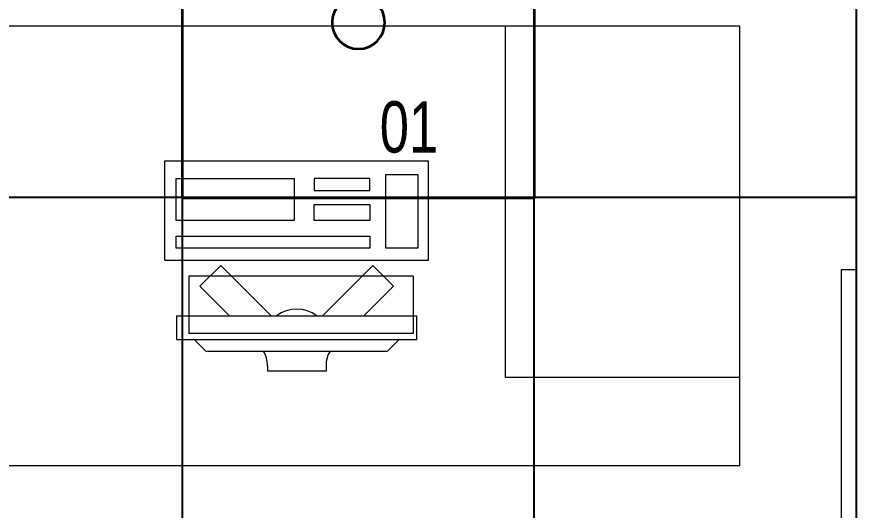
# Model space of a CAD drawing. Header units: inches. Extents: x -12418 to 57169, y -29325 to 19878.
# Drawn here: x 34517 to 35950, y -11934 to -11092 of the extents above; entities that cross this region are included whole.
import ezdxf
from ezdxf.enums import TextEntityAlignment as Align

# ---------------------------------------------------------------- set-up
doc = ezdxf.new("R2010")
doc.units = ezdxf.units.IN
doc.header["$LTSCALE"] = 25
doc.header["$MEASUREMENT"] = 0
doc.linetypes.add('00-Ground Floor$0$HIDDEN', pattern=[9.525, 6.35, -3.175])
doc.layers.get('0').update_dxf_attribs({"color": 8})
for name, color, linetype, lineweight in [('00-Ground Floor$0$72_EGR_EQP_TAG', 142, 'Continuous', 5), ('00-Ground Floor$0$LOADING', 253, 'Continuous', 5), ('00-Ground Floor$0$Walls', 251, 'Continuous', 5), ('E-LITE-CIRC-NUMB', 6, 'Continuous', 25), ('E-LITE-CLNG', 150, 'Continuous', 35), ('E-LITE-CTRL', 6, 'Continuous', 25)]:
    doc.layers.add(name, color=color, linetype=linetype, lineweight=lineweight)
doc.layers.add('00-Ground Floor$0$False Ceiling', color=251, linetype='Continuous')
doc.styles.add('00-Ground Floor$0$X3G_ENTITY_257CFD', font='swisscl.ttf', dxfattribs={"height": 200})
doc.styles.add('DC_Simplex', font='SIMPLEX.shx', dxfattribs={"width": 0.7})

# ---------------------------------------------------------------- blocks, each defined once
blk = doc.blocks.new('00-Ground Floor$0$GF21043-P')
at = {"color": 0}
for p, q in [((0.8, 0.75), (-0.8, 0.75)), ((-0.8, 0.75), (-0.8, 0)), ((-0.8, 0), (0.8, 0))]:
    blk.add_line(p, q, dxfattribs=at)
at = {"color": 0, "linetype": '00-Ground Floor$0$HIDDEN'}
for p, q in [((-0.8, 0.6), (-0.4, 0.6)), ((-0.4, 0.6), (-0.4, 0))]:
    blk.add_line(p, q, dxfattribs=at)
blk = doc.blocks.new('00-Ground Floor$0$ITCWLS1-P')
at = {"layer": '00-Ground Floor$0$LOADING'}
for p, q in [((-0.17, 0.45), (-0.17, 0)), ((-0.17, 0.45), (0, 0.45)), ((0, 0.45), (0, 0)), ((-0.2651, 0.43, 0), (-0.3051, 0.43, 0)), ((-0.3051, 0.43, 0), (-0.3051, 0.02, 0)), ((-0.2651, 0.43, 0), (-0.2651, 0.02, 0)), ((-0.1496, 0.4305), (-0.1291, 0.4305)), ((-0.1291, 0.4305), (-0.1291, 0.4089)), ((-0.197, 0.4094), (-0.295, 0.4094)), ((-0.295, 0.0264), (-0.295, 0.4094)), ((-0.197, 0.0264), (-0.197, 0.4094)), ((-0.3251, 0.38, 0), (-0.3051, 0.4, 0)), ((-0.3251, 0.38, 0), (-0.3251, 0.07, 0)), ((-0.3503, 0.275), (-0.3596, 0.275)), ((-0.3596, 0.175), (-0.3596, 0.275)), ((-0.3503, 0.175), (-0.3596, 0.175)), ((-0.3251, 0.07, 0), (-0.3051, 0.05, 0)), ((-0.3051, 0.02, 0), (-0.2651, 0.02, 0)), ((-0.197, 0.0264), (-0.295, 0.0264)), ((-0.17, 0), (0, 0))]:
    blk.add_line(p, q, dxfattribs=at)
at = {"layer": '00-Ground Floor$0$LOADING', "extrusion": (2.48281e-10, 3.18408e-10, -1)}
for p, q in [((-0.2651, 0.3395), (-0.2144, 0.3902)), ((-0.1791, 0.3548), (-0.2144, 0.3902)), ((-0.2651, 0.2688), (-0.1791, 0.3548))]:
    blk.add_line(p, q, dxfattribs=at)
at = {"layer": '00-Ground Floor$0$LOADING', "extrusion": (2.48281e-10, -3.18408e-10, -1)}
for p, q in [((-0.2651, 0.1812), (-0.1791, 0.0952)), ((-0.2651, 0.1105), (-0.2144, 0.0598)), ((-0.1791, 0.0952), (-0.2144, 0.0598))]:
    blk.add_line(p, q, dxfattribs=at)
at = {"layer": '00-Ground Floor$0$LOADING'}
for points in [[(-0.1291, 0.4089), (-0.1291, 0.1), (-0.1496, 0.1), (-0.1496, 0.4305)], [(-0.1496, 0.1), (-0.1496, 0.1), (-0.1496, 0.1), (-0.1496, 0.1), (-0.1496, 0.1), (-0.1496, 0.1), (-0.1496, 0.1), (-0.1496, 0.1), (-0.1496, 0.1)], [(-0.1496, 0.1), (-0.1496, 0.1), (-0.1496, 0.1), (-0.1496, 0.1), (-0.1496, 0.1), (-0.1496, 0.1), (-0.1496, 0.1), (-0.1496, 0.1), (-0.1496, 0.1), (-0.1496, 0.1), (-0.1496, 0.1), (-0.1496, 0.1), (-0.1496, 0.1), (-0.1496, 0.1), (-0.1496, 0.1), (-0.1496, 0.1), (-0.1496, 0.1), (-0.1496, 0.1)], [(-0.1496, 0.1), (-0.1496, 0.1), (-0.1496, 0.1), (-0.1496, 0.1), (-0.1496, 0.1), (-0.1496, 0.1), (-0.1496, 0.1), (-0.1496, 0.1), (-0.1496, 0.1), (-0.1496, 0.1)], [(-0.1496, 0.1), (-0.1496, 0.1), (-0.1496, 0.1), (-0.1496, 0.1), (-0.1496, 0.1), (-0.1496, 0.1), (-0.1496, 0.1)], [(-0.1496, 0.1), (-0.1496, 0.1), (-0.1496, 0.1), (-0.1496, 0.1), (-0.1496, 0.1), (-0.1496, 0.1), (-0.1496, 0.1), (-0.1496, 0.1), (-0.1496, 0.1), (-0.1496, 0.1)], [(-0.1496, 0.1), (-0.1496, 0.1), (-0.1496, 0.1), (-0.1496, 0.1), (-0.1496, 0.1), (-0.1496, 0.1), (-0.1496, 0.1), (-0.1496, 0.1), (-0.1496, 0.1), (-0.1496, 0.1), (-0.1496, 0.1), (-0.1496, 0.1), (-0.1496, 0.1), (-0.1496, 0.1), (-0.1496, 0.1)], [(-0.1496, 0.1), (-0.1496, 0.1), (-0.1496, 0.1), (-0.1496, 0.1), (-0.1496, 0.1), (-0.1496, 0.1), (-0.1496, 0.1), (-0.1496, 0.1), (-0.1496, 0.1), (-0.1496, 0.1)], [(-0.1496, 0.1), (-0.1496, 0.1), (-0.1496, 0.1), (-0.1496, 0.1), (-0.1496, 0.1), (-0.1496, 0.1), (-0.1496, 0.1), (-0.1496, 0.1), (-0.1496, 0.1), (-0.1496, 0.1)], [(-0.1496, 0.1), (-0.1496, 0.1), (-0.1496, 0.1), (-0.1496, 0.1), (-0.1496, 0.1), (-0.1496, 0.1), (-0.1496, 0.1), (-0.1496, 0.1), (-0.1496, 0.1), (-0.1496, 0.1), (-0.1496, 0.1), (-0.1496, 0.1), (-0.1496, 0.1), (-0.1496, 0.1), (-0.1496, 0.1), (-0.1496, 0.1), (-0.1496, 0.1), (-0.1496, 0.1), (-0.1496, 0.1), (-0.1496, 0.1), (-0.1496, 0.1), (-0.1496, 0.1), (-0.1496, 0.1), (-0.1496, 0.1), (-0.1496, 0.1), (-0.1496, 0.1), (-0.1496, 0.1), (-0.1496, 0.1), (-0.1496, 0.1), (-0.1496, 0.1), (-0.1496, 0.1), (-0.1496, 0.1), (-0.1496, 0.1), (-0.1496, 0.1), (-0.1496, 0.1), (-0.1496, 0.1), (-0.1496, 0.1), (-0.1496, 0.1), (-0.1496, 0.1), (-0.1496, 0.1), (-0.1496, 0.1), (-0.1496, 0.1), (-0.1496, 0.1), (-0.1496, 0.1), (-0.1496, 0.1), (-0.1496, 0.1), (-0.1496, 0.1), (-0.1496, 0.1), (-0.1496, 0.1), (-0.1496, 0.1), (-0.1496, 0.1), (-0.1496, 0.1), (-0.1496, 0.1), (-0.1496, 0.1)], [(-0.1496, 0.1), (-0.1496, 0.1), (-0.1496, 0.1), (-0.1496, 0.1), (-0.1496, 0.1), (-0.1496, 0.1), (-0.1496, 0.1), (-0.1496, 0.1), (-0.1496, 0.1), (-0.1496, 0.1), (-0.1496, 0.1), (-0.1496, 0.1), (-0.1496, 0.1), (-0.1496, 0.1), (-0.1496, 0.1), (-0.1496, 0.1), (-0.1496, 0.1), (-0.1496, 0.1), (-0.1496, 0.1), (-0.1496, 0.1), (-0.1496, 0.1), (-0.1496, 0.1), (-0.1496, 0.1), (-0.1496, 0.1), (-0.1496, 0.1), (-0.1496, 0.1), (-0.1496, 0.1), (-0.1496, 0.1), (-0.1496, 0.1), (-0.1496, 0.1), (-0.1496, 0.1), (-0.1496, 0.1), (-0.1496, 0.1), (-0.1496, 0.1), (-0.1496, 0.1), (-0.1496, 0.1), (-0.1496, 0.1), (-0.1496, 0.1), (-0.1496, 0.1), (-0.1496, 0.1), (-0.1496, 0.1), (-0.1496, 0.1), (-0.1496, 0.1), (-0.1496, 0.1), (-0.1496, 0.1), (-0.1496, 0.1), (-0.1496, 0.1), (-0.1496, 0.1), (-0.1496, 0.1), (-0.1496, 0.1), (-0.1496, 0.1), (-0.1496, 0.1), (-0.1496, 0.1), (-0.1496, 0.1), (-0.1496, 0.1), (-0.1496, 0.1), (-0.1496, 0.1), (-0.1496, 0.1), (-0.1496, 0.1), (-0.1496, 0.1), (-0.1496, 0.1), (-0.1496, 0.1), (-0.1496, 0.1), (-0.1496, 0.1), (-0.1496, 0.1), (-0.1496, 0.1), (-0.1496, 0.1), (-0.1496, 0.1), (-0.1496, 0.1), (-0.1496, 0.1), (-0.1496, 0.1), (-0.1496, 0.1), (-0.1496, 0.1), (-0.1496, 0.1), (-0.1496, 0.1), (-0.1496, 0.1), (-0.1496, 0.1), (-0.1496, 0.1), (-0.1496, 0.1), (-0.1496, 0.1), (-0.1496, 0.1), (-0.1496, 0.1), (-0.1496, 0.1), (-0.1496, 0.1), (-0.1496, 0.1), (-0.1496, 0.1), (-0.1496, 0.1), (-0.1496, 0.1), (-0.1496, 0.1)], [(-0.1496, 0.1), (-0.1496, 0.1), (-0.1496, 0.1), (-0.1496, 0.1), (-0.1496, 0.1), (-0.1496, 0.1), (-0.1496, 0.1), (-0.1496, 0.1), (-0.1496, 0.1), (-0.1496, 0.1), (-0.1496, 0.1), (-0.1496, 0.1)], [(-0.1496, 0.1), (-0.1496, 0.1), (-0.1496, 0.1), (-0.1496, 0.1), (-0.1496, 0.1), (-0.1496, 0.1), (-0.1496, 0.1)], [(-0.1496, 0.1), (-0.1496, 0.1), (-0.1496, 0.1), (-0.1496, 0.1), (-0.1496, 0.1), (-0.1496, 0.1), (-0.1496, 0.1), (-0.1496, 0.1), (-0.1496, 0.1), (-0.1496, 0.1), (-0.1496, 0.1), (-0.1496, 0.1), (-0.1496, 0.1), (-0.1496, 0.1), (-0.1496, 0.1), (-0.1496, 0.1), (-0.1496, 0.1)], [(-0.1496, 0.1), (-0.1496, 0.1), (-0.1496, 0.1), (-0.1496, 0.1), (-0.1496, 0.1), (-0.1496, 0.1), (-0.1496, 0.1), (-0.1496, 0.1), (-0.1496, 0.1), (-0.1496, 0.1), (-0.1496, 0.1), (-0.1496, 0.1), (-0.1496, 0.1), (-0.1496, 0.1), (-0.1496, 0.1), (-0.1496, 0.1), (-0.1496, 0.1), (-0.1496, 0.1), (-0.1496, 0.1), (-0.1496, 0.1), (-0.1496, 0.1), (-0.1496, 0.1), (-0.1496, 0.1), (-0.1496, 0.1), (-0.1496, 0.1), (-0.1496, 0.1), (-0.1496, 0.1), (-0.1496, 0.1), (-0.1496, 0.1), (-0.1496, 0.1), (-0.1496, 0.1), (-0.1496, 0.1), (-0.1496, 0.1), (-0.1496, 0.1), (-0.1496, 0.1), (-0.1496, 0.1), (-0.1496, 0.1), (-0.1496, 0.1), (-0.1496, 0.1), (-0.1496, 0.1), (-0.1496, 0.1), (-0.1496, 0.1), (-0.1496, 0.1), (-0.1496, 0.1), (-0.1496, 0.1), (-0.1496, 0.1), (-0.1496, 0.1), (-0.1496, 0.1), (-0.1496, 0.1), (-0.1496, 0.1), (-0.1496, 0.1), (-0.1496, 0.1), (-0.1496, 0.1), (-0.1496, 0.1), (-0.1496, 0.1), (-0.1496, 0.1), (-0.1496, 0.1), (-0.1496, 0.1), (-0.1496, 0.1), (-0.1496, 0.1), (-0.1496, 0.1), (-0.1496, 0.1), (-0.1496, 0.1), (-0.1496, 0.1), (-0.1496, 0.1), (-0.1496, 0.1), (-0.1496, 0.1), (-0.1496, 0.1), (-0.1496, 0.1), (-0.1496, 0.1), (-0.1496, 0.1), (-0.1496, 0.1), (-0.1496, 0.1), (-0.1496, 0.1), (-0.1496, 0.1), (-0.1496, 0.1), (-0.1496, 0.1), (-0.1496, 0.1), (-0.1496, 0.1), (-0.1496, 0.1), (-0.1496, 0.1), (-0.1496, 0.1), (-0.1496, 0.1), (-0.1496, 0.1), (-0.1496, 0.1), (-0.1496, 0.1), (-0.1496, 0.1), (-0.1496, 0.1), (-0.1496, 0.1), (-0.1496, 0.1), (-0.1496, 0.1), (-0.1496, 0.1), (-0.1496, 0.1), (-0.1496, 0.1), (-0.1496, 0.1), (-0.1496, 0.1), (-0.1496, 0.1), (-0.1496, 0.1), (-0.1496, 0.1), (-0.1496, 0.1), (-0.1496, 0.1), (-0.1496, 0.1), (-0.1496, 0.1), (-0.1496, 0.1), (-0.1496, 0.1), (-0.1496, 0.1), (-0.1496, 0.1), (-0.1496, 0.1), (-0.1496, 0.1), (-0.1496, 0.1), (-0.1496, 0.1)], [(-0.1496, 0.1), (-0.1496, 0.1), (-0.1496, 0.1), (-0.1496, 0.1), (-0.1496, 0.1), (-0.1496, 0.1), (-0.1496, 0.1), (-0.1496, 0.1)]]:
    blk.add_lwpolyline(points, dxfattribs=at)
for points in [[(-0.1019, 0.4305), (-0.0304, 0.4305), (-0.0304, 0.2294), (-0.1019, 0.2294)], [(-0.1019, 0.1954), (-0.0747, 0.1954), (-0.0747, 0.1), (-0.1019, 0.1)], [(-0.0304, 0.1954), (-0.0508, 0.1954), (-0.0508, 0.1), (-0.0304, 0.1)], [(-0.1496, 0.1), (-0.1496, 0.1), (-0.1496, 0.1), (-0.1496, 0.1), (-0.1496, 0.1), (-0.1496, 0.1), (-0.1496, 0.1), (-0.1496, 0.1), (-0.1496, 0.1), (-0.1496, 0.1), (-0.1496, 0.1), (-0.1496, 0.1), (-0.1496, 0.1), (-0.1496, 0.1), (-0.1496, 0.1), (-0.1496, 0.1), (-0.1496, 0.1), (-0.1496, 0.1), (-0.1496, 0.1), (-0.1496, 0.1), (-0.1496, 0.1), (-0.1496, 0.1), (-0.1496, 0.1), (-0.1496, 0.1), (-0.1496, 0.1), (-0.1496, 0.1), (-0.1496, 0.1), (-0.1496, 0.1), (-0.1496, 0.1), (-0.1496, 0.1), (-0.1496, 0.1), (-0.1496, 0.1), (-0.1496, 0.1), (-0.1496, 0.1), (-0.1496, 0.1), (-0.1496, 0.1), (-0.1496, 0.1), (-0.1496, 0.1), (-0.1496, 0.1), (-0.1496, 0.1), (-0.1496, 0.1), (-0.1496, 0.1), (-0.1496, 0.1), (-0.1496, 0.1), (-0.1496, 0.1), (-0.1496, 0.1), (-0.1496, 0.1), (-0.1496, 0.1), (-0.1496, 0.1), (-0.1496, 0.1), (-0.1496, 0.1), (-0.1496, 0.1), (-0.1496, 0.1), (-0.1496, 0.1), (-0.1496, 0.1), (-0.1496, 0.1), (-0.1496, 0.1), (-0.1496, 0.1), (-0.1496, 0.1), (-0.1496, 0.1), (-0.1496, 0.1), (-0.1496, 0.1), (-0.1496, 0.1), (-0.1496, 0.1), (-0.1496, 0.1), (-0.1496, 0.1), (-0.1496, 0.1), (-0.1496, 0.1), (-0.1496, 0.1), (-0.1496, 0.1), (-0.1496, 0.1), (-0.1496, 0.1), (-0.1496, 0.1), (-0.1496, 0.1), (-0.1496, 0.1), (-0.1496, 0.1), (-0.1496, 0.1), (-0.1496, 0.1), (-0.1496, 0.1), (-0.1496, 0.1), (-0.1496, 0.1), (-0.1496, 0.1), (-0.1496, 0.1), (-0.1496, 0.1), (-0.1496, 0.1), (-0.1496, 0.1), (-0.1496, 0.1), (-0.1496, 0.1), (-0.1496, 0.1), (-0.1496, 0.1), (-0.1496, 0.1), (-0.1496, 0.1), (-0.1496, 0.1), (-0.1496, 0.1), (-0.1496, 0.1), (-0.1496, 0.1), (-0.1496, 0.1), (-0.1496, 0.1), (-0.1496, 0.1), (-0.1496, 0.1), (-0.1496, 0.1), (-0.1496, 0.1), (-0.1496, 0.1), (-0.1496, 0.1), (-0.1496, 0.1), (-0.1496, 0.1), (-0.1496, 0.1), (-0.1496, 0.1), (-0.1496, 0.1), (-0.1496, 0.1), (-0.1496, 0.1), (-0.1496, 0.1), (-0.1496, 0.1), (-0.1496, 0.1), (-0.1496, 0.1), (-0.1496, 0.1), (-0.1496, 0.1), (-0.1496, 0.1), (-0.1496, 0.1), (-0.1496, 0.1), (-0.1496, 0.1), (-0.1496, 0.1), (-0.1496, 0.1), (-0.1496, 0.1), (-0.1496, 0.1), (-0.1496, 0.1), (-0.1496, 0.1), (-0.1496, 0.1), (-0.1496, 0.1), (-0.1496, 0.1), (-0.1496, 0.1), (-0.1496, 0.1), (-0.1496, 0.1), (-0.1496, 0.1), (-0.1496, 0.1), (-0.1496, 0.1), (-0.1496, 0.1), (-0.1496, 0.1), (-0.1496, 0.1), (-0.1496, 0.1), (-0.1496, 0.1), (-0.1496, 0.1), (-0.1496, 0.1), (-0.1496, 0.1), (-0.1496, 0.1), (-0.1496, 0.1), (-0.1496, 0.1), (-0.1496, 0.1), (-0.1496, 0.1), (-0.1496, 0.1), (-0.1496, 0.1), (-0.1496, 0.1), (-0.1496, 0.1), (-0.1496, 0.1), (-0.1496, 0.1), (-0.1496, 0.1), (-0.1496, 0.1), (-0.1496, 0.1), (-0.1496, 0.1), (-0.1496, 0.1), (-0.1496, 0.1), (-0.1496, 0.1), (-0.1496, 0.1), (-0.1496, 0.1), (-0.1496, 0.1), (-0.1496, 0.1), (-0.1496, 0.1), (-0.1496, 0.1), (-0.1496, 0.1), (-0.1496, 0.1), (-0.1496, 0.1), (-0.1496, 0.1), (-0.1496, 0.1), (-0.1496, 0.1), (-0.1496, 0.1), (-0.1496, 0.1), (-0.1496, 0.1), (-0.1496, 0.1), (-0.1496, 0.1), (-0.1496, 0.1), (-0.1496, 0.1), (-0.1496, 0.1), (-0.1496, 0.1), (-0.1496, 0.1), (-0.1496, 0.1), (-0.1496, 0.1), (-0.1496, 0.1), (-0.1496, 0.1), (-0.1496, 0.1), (-0.1496, 0.1), (-0.1496, 0.1), (-0.1496, 0.1), (-0.1496, 0.1), (-0.1496, 0.1), (-0.1496, 0.1), (-0.1496, 0.1), (-0.1496, 0.1), (-0.1496, 0.1), (-0.1496, 0.1), (-0.1496, 0.1), (-0.1496, 0.1), (-0.1496, 0.1), (-0.1496, 0.1), (-0.1496, 0.1), (-0.1496, 0.1), (-0.1496, 0.1), (-0.1496, 0.1), (-0.1496, 0.1), (-0.1496, 0.1), (-0.1496, 0.1), (-0.1496, 0.1), (-0.1496, 0.1), (-0.1496, 0.1), (-0.1496, 0.1), (-0.1496, 0.1), (-0.1496, 0.1), (-0.1496, 0.1), (-0.1496, 0.1), (-0.1496, 0.1), (-0.1496, 0.1), (-0.1496, 0.1), (-0.1496, 0.1), (-0.1496, 0.1), (-0.1496, 0.1), (-0.1496, 0.1), (-0.1496, 0.1), (-0.1496, 0.1), (-0.1496, 0.1), (-0.1496, 0.1), (-0.1496, 0.1), (-0.1496, 0.1), (-0.1496, 0.1), (-0.1496, 0.1), (-0.1496, 0.1), (-0.1496, 0.1), (-0.1496, 0.1), (-0.1496, 0.1), (-0.1496, 0.1), (-0.1496, 0.1), (-0.1496, 0.1), (-0.1496, 0.1), (-0.1496, 0.1), (-0.1496, 0.1), (-0.1496, 0.1), (-0.1496, 0.1), (-0.1496, 0.1), (-0.1496, 0.1), (-0.1496, 0.1), (-0.1496, 0.1), (-0.1496, 0.1), (-0.1496, 0.1), (-0.1496, 0.1), (-0.1496, 0.1), (-0.1496, 0.1), (-0.1496, 0.1), (-0.1496, 0.1), (-0.1496, 0.1), (-0.1496, 0.1), (-0.1496, 0.1), (-0.1496, 0.1), (-0.1496, 0.1), (-0.1496, 0.1), (-0.1496, 0.1), (-0.1496, 0.1), (-0.1496, 0.1), (-0.1496, 0.1), (-0.1496, 0.1), (-0.1496, 0.1), (-0.1496, 0.1), (-0.1496, 0.1), (-0.1496, 0.1), (-0.1496, 0.1), (-0.1496, 0.1), (-0.1496, 0.1), (-0.1496, 0.1), (-0.1496, 0.1), (-0.1496, 0.1)], [(-0.1496, 0.1), (-0.1496, 0.1), (-0.1496, 0.1), (-0.1496, 0.1), (-0.1496, 0.1), (-0.1496, 0.1), (-0.1496, 0.1), (-0.1496, 0.1), (-0.1496, 0.1), (-0.1496, 0.1), (-0.1496, 0.1), (-0.1496, 0.1), (-0.1496, 0.1), (-0.1496, 0.1), (-0.1496, 0.1), (-0.1496, 0.1), (-0.1496, 0.1), (-0.1496, 0.1), (-0.1496, 0.1), (-0.1496, 0.1), (-0.1496, 0.1), (-0.1496, 0.1), (-0.1496, 0.1), (-0.1496, 0.1), (-0.1496, 0.1), (-0.1496, 0.1), (-0.1496, 0.1), (-0.1496, 0.1), (-0.1496, 0.1), (-0.1496, 0.1), (-0.1496, 0.1), (-0.1496, 0.1), (-0.1496, 0.1), (-0.1496, 0.1), (-0.1496, 0.1), (-0.1496, 0.1), (-0.1496, 0.1), (-0.1496, 0.1), (-0.1496, 0.1), (-0.1496, 0.1), (-0.1496, 0.1), (-0.1496, 0.1), (-0.1496, 0.1), (-0.1496, 0.1), (-0.1496, 0.1), (-0.1496, 0.1), (-0.1496, 0.1), (-0.1496, 0.1), (-0.1496, 0.1), (-0.1496, 0.1), (-0.1496, 0.1), (-0.1496, 0.1), (-0.1496, 0.1), (-0.1496, 0.1), (-0.1496, 0.1), (-0.1496, 0.1), (-0.1496, 0.1), (-0.1496, 0.1), (-0.1496, 0.1), (-0.1496, 0.1), (-0.1496, 0.1), (-0.1496, 0.1), (-0.1496, 0.1), (-0.1496, 0.1), (-0.1496, 0.1), (-0.1496, 0.1), (-0.1496, 0.1), (-0.1496, 0.1), (-0.1496, 0.1), (-0.1496, 0.1), (-0.1496, 0.1), (-0.1496, 0.1), (-0.1496, 0.1), (-0.1496, 0.1), (-0.1496, 0.1), (-0.1496, 0.1), (-0.1496, 0.1), (-0.1496, 0.1), (-0.1496, 0.1), (-0.1496, 0.1), (-0.1496, 0.1), (-0.1496, 0.1), (-0.1496, 0.1), (-0.1496, 0.1), (-0.1496, 0.1), (-0.1496, 0.1), (-0.1496, 0.1), (-0.1496, 0.1), (-0.1496, 0.1), (-0.1496, 0.1), (-0.1496, 0.1), (-0.1496, 0.1), (-0.1496, 0.1), (-0.1496, 0.1), (-0.1496, 0.1), (-0.1496, 0.1), (-0.1496, 0.1), (-0.1496, 0.1), (-0.1496, 0.1), (-0.1496, 0.1), (-0.1496, 0.1), (-0.1496, 0.1), (-0.1496, 0.1), (-0.1496, 0.1), (-0.1496, 0.1), (-0.1496, 0.1), (-0.1496, 0.1), (-0.1496, 0.1), (-0.1496, 0.1), (-0.1496, 0.1), (-0.1496, 0.1), (-0.1496, 0.1), (-0.1496, 0.1), (-0.1496, 0.1), (-0.1496, 0.1), (-0.1496, 0.1), (-0.1496, 0.1), (-0.1496, 0.1), (-0.1496, 0.1), (-0.1496, 0.1), (-0.1496, 0.1), (-0.1496, 0.1), (-0.1496, 0.1), (-0.1496, 0.1), (-0.1496, 0.1), (-0.1496, 0.1), (-0.1496, 0.1), (-0.1496, 0.1), (-0.1496, 0.1), (-0.1496, 0.1), (-0.1496, 0.1), (-0.1496, 0.1), (-0.1496, 0.1), (-0.1496, 0.1), (-0.1496, 0.1), (-0.1496, 0.1), (-0.1496, 0.1), (-0.1496, 0.1), (-0.1496, 0.1), (-0.1496, 0.1), (-0.1496, 0.1), (-0.1496, 0.1), (-0.1496, 0.1), (-0.1496, 0.1), (-0.1496, 0.1), (-0.1496, 0.1), (-0.1496, 0.1), (-0.1496, 0.1), (-0.1496, 0.1), (-0.1496, 0.1), (-0.1496, 0.1), (-0.1496, 0.1), (-0.1496, 0.1), (-0.1496, 0.1), (-0.1496, 0.1), (-0.1496, 0.1), (-0.1496, 0.1), (-0.1496, 0.1), (-0.1496, 0.1), (-0.1496, 0.1), (-0.1496, 0.1), (-0.1496, 0.1), (-0.1496, 0.1), (-0.1496, 0.1), (-0.1496, 0.1), (-0.1496, 0.1), (-0.1496, 0.1), (-0.1496, 0.1), (-0.1496, 0.1), (-0.1496, 0.1), (-0.1496, 0.1), (-0.1496, 0.1), (-0.1496, 0.1), (-0.1496, 0.1), (-0.1496, 0.1), (-0.1496, 0.1), (-0.1496, 0.1), (-0.1496, 0.1), (-0.1496, 0.1), (-0.1496, 0.1), (-0.1496, 0.1), (-0.1496, 0.1), (-0.1496, 0.1), (-0.1496, 0.1), (-0.1496, 0.1), (-0.1496, 0.1), (-0.1496, 0.1), (-0.1496, 0.1), (-0.1496, 0.1), (-0.1496, 0.1), (-0.1496, 0.1), (-0.1496, 0.1), (-0.1496, 0.1), (-0.1496, 0.1), (-0.1496, 0.1), (-0.1496, 0.1), (-0.1496, 0.1), (-0.1496, 0.1), (-0.1496, 0.1), (-0.1496, 0.1), (-0.1496, 0.1), (-0.1496, 0.1), (-0.1496, 0.1), (-0.1496, 0.1), (-0.1496, 0.1), (-0.1496, 0.1), (-0.1496, 0.1), (-0.1496, 0.1), (-0.1496, 0.1), (-0.1496, 0.1), (-0.1496, 0.1), (-0.1496, 0.1), (-0.1496, 0.1), (-0.1496, 0.1)], [(-0.1496, 0.1), (-0.1496, 0.1), (-0.1496, 0.1), (-0.1496, 0.1), (-0.1496, 0.1), (-0.1496, 0.1), (-0.1496, 0.1), (-0.1496, 0.1), (-0.1496, 0.1), (-0.1496, 0.1), (-0.1496, 0.1), (-0.1496, 0.1), (-0.1496, 0.1), (-0.1496, 0.1), (-0.1496, 0.1), (-0.1496, 0.1), (-0.1496, 0.1), (-0.1496, 0.1), (-0.1496, 0.1), (-0.1496, 0.1), (-0.1496, 0.1), (-0.1496, 0.1), (-0.1496, 0.1), (-0.1496, 0.1), (-0.1496, 0.1), (-0.1496, 0.1), (-0.1496, 0.1), (-0.1496, 0.1), (-0.1496, 0.1), (-0.1496, 0.1), (-0.1496, 0.1), (-0.1496, 0.1), (-0.1496, 0.1), (-0.1496, 0.1), (-0.1496, 0.1), (-0.1496, 0.1), (-0.1496, 0.1), (-0.1496, 0.1), (-0.1496, 0.1), (-0.1496, 0.1), (-0.1496, 0.1), (-0.1496, 0.1), (-0.1496, 0.1), (-0.1496, 0.1), (-0.1496, 0.1), (-0.1496, 0.1), (-0.1496, 0.1), (-0.1496, 0.1), (-0.1496, 0.1), (-0.1496, 0.1), (-0.1496, 0.1), (-0.1496, 0.1), (-0.1496, 0.1), (-0.1496, 0.1), (-0.1496, 0.1), (-0.1496, 0.1), (-0.1496, 0.1), (-0.1496, 0.1), (-0.1496, 0.1), (-0.1496, 0.1), (-0.1496, 0.1), (-0.1496, 0.1), (-0.1496, 0.1), (-0.1496, 0.1), (-0.1496, 0.1), (-0.1496, 0.1), (-0.1496, 0.1), (-0.1496, 0.1), (-0.1496, 0.1), (-0.1496, 0.1), (-0.1496, 0.1), (-0.1496, 0.1), (-0.1496, 0.1), (-0.1496, 0.1), (-0.1496, 0.1), (-0.1496, 0.1), (-0.1496, 0.1), (-0.1496, 0.1), (-0.1496, 0.1), (-0.1496, 0.1), (-0.1496, 0.1), (-0.1496, 0.1), (-0.1496, 0.1), (-0.1496, 0.1), (-0.1496, 0.1), (-0.1496, 0.1), (-0.1496, 0.1), (-0.1496, 0.1), (-0.1496, 0.1), (-0.1496, 0.1), (-0.1496, 0.1), (-0.1496, 0.1), (-0.1496, 0.1), (-0.1496, 0.1), (-0.1496, 0.1), (-0.1496, 0.1), (-0.1496, 0.1), (-0.1496, 0.1), (-0.1496, 0.1), (-0.1496, 0.1), (-0.1496, 0.1), (-0.1496, 0.1), (-0.1496, 0.1), (-0.1496, 0.1), (-0.1496, 0.1), (-0.1496, 0.1), (-0.1496, 0.1), (-0.1496, 0.1), (-0.1496, 0.1), (-0.1496, 0.1), (-0.1496, 0.1), (-0.1496, 0.1), (-0.1496, 0.1), (-0.1496, 0.1), (-0.1496, 0.1), (-0.1496, 0.1), (-0.1496, 0.1), (-0.1496, 0.1), (-0.1496, 0.1), (-0.1496, 0.1), (-0.1496, 0.1), (-0.1496, 0.1), (-0.1496, 0.1), (-0.1496, 0.1), (-0.1496, 0.1), (-0.1496, 0.1), (-0.1496, 0.1), (-0.1496, 0.1), (-0.1496, 0.1), (-0.1496, 0.1), (-0.1496, 0.1), (-0.1496, 0.1), (-0.1496, 0.1), (-0.1496, 0.1), (-0.1496, 0.1), (-0.1496, 0.1), (-0.1496, 0.1), (-0.1496, 0.1), (-0.1496, 0.1), (-0.1496, 0.1), (-0.1496, 0.1), (-0.1496, 0.1), (-0.1496, 0.1), (-0.1496, 0.1), (-0.1496, 0.1), (-0.1496, 0.1), (-0.1496, 0.1), (-0.1496, 0.1), (-0.1496, 0.1), (-0.1496, 0.1), (-0.1496, 0.1), (-0.1496, 0.1), (-0.1496, 0.1), (-0.1496, 0.1), (-0.1496, 0.1), (-0.1496, 0.1), (-0.1496, 0.1), (-0.1496, 0.1), (-0.1496, 0.1), (-0.1496, 0.1), (-0.1496, 0.1), (-0.1496, 0.1), (-0.1496, 0.1), (-0.1496, 0.1), (-0.1496, 0.1), (-0.1496, 0.1), (-0.1496, 0.1), (-0.1496, 0.1), (-0.1496, 0.1), (-0.1496, 0.1), (-0.1496, 0.1), (-0.1496, 0.1), (-0.1496, 0.1), (-0.1496, 0.1), (-0.1496, 0.1), (-0.1496, 0.1), (-0.1496, 0.1), (-0.1496, 0.1), (-0.1496, 0.1), (-0.1496, 0.1), (-0.1496, 0.1), (-0.1496, 0.1), (-0.1496, 0.1), (-0.1496, 0.1), (-0.1496, 0.1), (-0.1496, 0.1), (-0.1496, 0.1), (-0.1496, 0.1), (-0.1496, 0.1), (-0.1496, 0.1), (-0.1496, 0.1), (-0.1496, 0.1), (-0.1496, 0.1), (-0.1496, 0.1), (-0.1496, 0.1), (-0.1496, 0.1), (-0.1496, 0.1), (-0.1496, 0.1), (-0.1496, 0.1), (-0.1496, 0.1), (-0.1496, 0.1), (-0.1496, 0.1), (-0.1496, 0.1), (-0.1496, 0.1), (-0.1496, 0.1), (-0.1496, 0.1), (-0.1496, 0.1), (-0.1496, 0.1), (-0.1496, 0.1), (-0.1496, 0.1), (-0.1496, 0.1), (-0.1496, 0.1), (-0.1496, 0.1), (-0.1496, 0.1), (-0.1496, 0.1), (-0.1496, 0.1), (-0.1496, 0.1), (-0.1496, 0.1), (-0.1496, 0.1)], [(-0.1496, 0.0727), (-0.0236, 0.0727), (-0.0236, 0.0182), (-0.1496, 0.0182)]]:
    blk.add_lwpolyline(points, close=True, dxfattribs=at)
for centre, radius, start, end in [((-0.3503, 0.325), 0.05, 270, 300.3093), ((-0.3089, 0.225), 0.0556, 321.9431, 38.0569), ((-0.3503, 0.125), 0.05, 59.6907, 90)]:
    blk.add_arc(centre, radius, start, end, dxfattribs=at)
blk = doc.blocks.new('00-Ground Floor$0$A$Ce9e1c4c3')
at = {"layer": '00-Ground Floor$0$False Ceiling', "color": 254, "linetype": 'Continuous'}
for p, q in [((-65200, -12867.4), (-65200, -10317.4)), ((-64600, -12867.4), (-64600, -10317.4)), ((-68550.5, -11400), (-64050.5, -11400))]:
    blk.add_line(p, q, dxfattribs=at)
at = {"layer": '00-Ground Floor$0$False Ceiling', "color": 254}
blk.add_line((-64050.5, -10317.4, 0), (-64050.5, -12867.4, 0), dxfattribs=at)
blk = doc.blocks.new('00-Ground Floor')
at = {"layer": '00-Ground Floor$0$LOADING', "elevation": 0}
blk.add_lwpolyline([(35949.5, -12029.5), (35924.5, -12029.5), (35924.5, -11523.5), (35949.5, -11523.5), (35949.5, -12029.5)], dxfattribs=at)
at = {"layer": '00-Ground Floor$0$Walls'}
blk.add_line((35949.5, -13097.4, 0), (35949.5, -10317.4, 0), dxfattribs=at)
at = {"layer": '00-Ground Floor$0$False Ceiling', "color": 254}
blk.add_blockref('00-Ground Floor$0$A$Ce9e1c4c3', (100000, 0), dxfattribs=at)
at = {"layer": '00-Ground Floor$0$LOADING', "extrusion": (2.24019e-05, 2.33771e-18, 1), "xscale": 1000, "yscale": 1000, "zscale": 1000, "rotation": 180}
blk.add_blockref('00-Ground Floor$0$GF21043-P', (34951, -11108, 0.8), dxfattribs=at)
at = {"layer": '00-Ground Floor$0$LOADING', "extrusion": (-1.94016e-16, 8.01373e-06, 1), "xscale": 1000.000000000009, "yscale": 1000.000000000009, "zscale": 1000.000000000009, "rotation": 90.0000000064647}
blk.add_blockref('00-Ground Floor$0$ITCWLS1-P', (35219.7, -11337.5, -0.1), dxfattribs=at)
at = {"layer": '00-Ground Floor$0$72_EGR_EQP_TAG', "insert": (35186.2, -11236.1, 0), "char_height": 87.47, "attachment_point": 2, "style": '00-Ground Floor$0$X3G_ENTITY_257CFD'}
blk.add_mtext('01', dxfattribs=at)
blk = doc.blocks.new('*U13')
blk.add_lwpolyline([(-300, 300), (-300, -300), (300, -300), (300, 300)], close=True)
blk.add_circle((0, 0), 45)
at = {"layer": 'E-LITE-CIRC-NUMB', "style": 'DC_Simplex', "width": 0.7, "flags": 8}
blk.add_attdef('CIRCUIT', text='', height=200, rotation=0, dxfattribs=at).set_placement((-473.9, 300), align=Align.RIGHT)
at = {"layer": 'E-LITE-CTRL', "style": 'DC_Simplex', "width": 0.7, "flags": 8}
blk.add_attdef('CONTROL', (1118.9, -935), '', height=200, rotation=360, dxfattribs=at)

msp = doc.modelspace()

# ---------------------------------------------------------------- block references
msp.add_blockref('00-Ground Floor', (0, 0))
at = {"layer": 'E-LITE-CLNG', "xscale": -1}
msp.add_blockref('*U13', (35100, -11101.6), dxfattribs=at)

doc.saveas('drawing.dxf')
